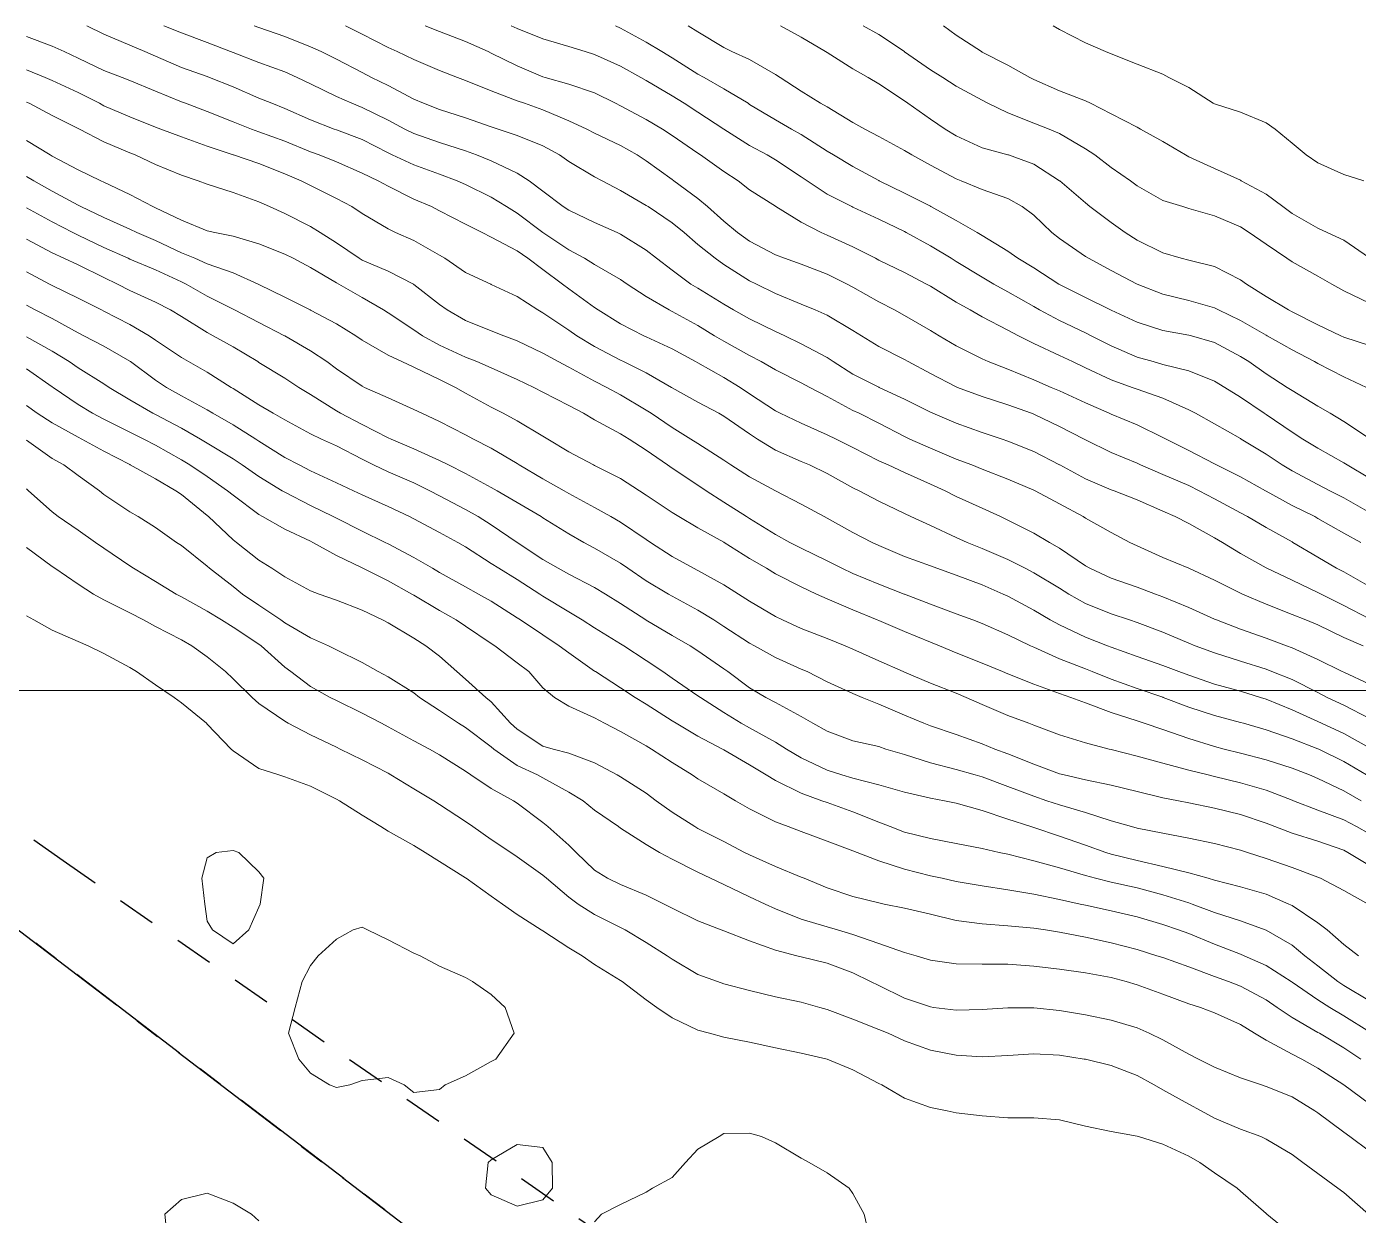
# Model space of a CAD drawing. Header units: centimetres. Extents: x 0 to 642158, y -847 to 649707.
# Drawn here: x 616968.25 to 616994.03, y 620177.22 to 620200.23 of the extents above; entities that cross this region are included whole.
import ezdxf

# ---------------------------------------------------------------- set-up
doc = ezdxf.new("R2010")
doc.units = ezdxf.units.CM
doc.header["$MEASUREMENT"] = 0
doc.linetypes.add('CENTERX2', pattern=[4, 2.5, -0.5, 0.5, -0.5])
doc.linetypes.add('JIS_02_0.7', pattern=[1.35, 0.75, -0.6])
for name, color, linetype, lineweight in [('MEV_grille', 254, 'Continuous', 9), ('WAL_parcellaire agricole', 7, 'JIS_02_0.7', 25), ('WAL_topographie 0.5', 253, 'Continuous', 20)]:
    doc.layers.add(name, color=color, linetype=linetype, lineweight=lineweight)
doc.layers.add('SPW_parcellaire cadastral', color=7, linetype='CENTERX2', lineweight=25, true_color=0xff0542)

# ---------------------------------------------------------------- blocks, each defined once
blk = doc.blocks.new('*U114')
at = {"layer": 'MEV_grille', "transparency": 33554687}
blk.add_lwpolyline([(-1338.461, 0), (1338.461, 0)], dxfattribs=at)
blk = doc.blocks.new('*U115')
at = {"layer": 'MEV_grille', "color": 0, "linetype": 'ByBlock', "lineweight": -2, "transparency": 16777216}
blk.add_blockref('*U114', (0, -2200), dxfattribs=at)

msp = doc.modelspace()

# ---------------------------------------------------------------- linework, layer by layer
at = {"layer": 'SPW_parcellaire cadastral'}
for points in [[(617146.257, 620375.609), (617171.917, 620342.183), (617234.747, 620260.301), (617106.707, 620158.882), (617115.103, 620149.589), (617064.759, 620106.478), (617053.863, 620117.239), (616968.009, 620182.814), (616937.386, 620218.037), (616956.282, 620268.99), (616938.408, 620293.768), (616934.252, 620317.224), (616964.517, 620340.941), (617015.701, 620270.757), (617035.118, 620286.317), (617053.068, 620300.715), (617070.714, 620314.879), (617111.129, 620347.351), (617146.257, 620375.609)], [(617064.759, 620106.478), (617136.737, 620039.849), (617121.465, 620033.179), (617084.443, 620011.372), (616963.37, 620180.072), (616968.009, 620182.814), (617053.863, 620117.239), (617064.759, 620106.478)]]:
    msp.add_lwpolyline(points, dxfattribs=at)
at = {"layer": 'WAL_parcellaire agricole'}
msp.add_lwpolyline([(616814.972, 620053.628), (616740.957, 620187.285), (616763.872, 620197.621), (616785.453, 620210.873), (616845.948, 620253.88), (616873.445, 620272.883), (616895.443, 620289.885), (616917.191, 620305.471), (616928.44, 620312.222), (616940.443, 620291.39), (616945.861, 620276.474), (616947.695, 620267.475), (616936.951, 620221.391), (616939.069, 620211.428), (616952.954, 620195.393), (616968.962, 620184.092), (616986.584, 620171.864), (617004.365, 620160.596), (617008.458, 620154.4)], dxfattribs=at)
at = {"layer": 'WAL_topographie 0.5'}
for points in [[(616994.127, 620188.25), (616993.75, 620188.41), (616993.25, 620188.652), (616993.015, 620188.75), (616992.75, 620188.858), (616992.25, 620189.054), (616991.788, 620189.25), (616991.75, 620189.268), (616991.25, 620189.519), (616990.752, 620189.75), (616990.75, 620189.751), (616990.25, 620189.959), (616989.75, 620190.182), (616989.611, 620190.25), (616989.25, 620190.441), (616988.75, 620190.723), (616988.707, 620190.75), (616988.25, 620190.997), (616987.776, 620191.25), (616987.75, 620191.263), (616987.25, 620191.476), (616986.75, 620191.671), (616986.55, 620191.75), (616986.25, 620191.865), (616985.75, 620192.074), (616985.352, 620192.25), (616985.25, 620192.298), (616984.75, 620192.558), (616984.371, 620192.75), (616984.25, 620192.807), (616983.75, 620193.073), (616983.416, 620193.25), (616983.25, 620193.342), (616982.75, 620193.593), (616982.475, 620193.75), (616982.25, 620193.867), (616981.75, 620194.143), (616981.573, 620194.25), (616981.25, 620194.446), (616980.75, 620194.721), (616980.693, 620194.75), (616980.25, 620195.008), (616979.877, 620195.25), (616979.75, 620195.338), (616979.25, 620195.632), (616979.054, 620195.75), (616978.75, 620195.914), (616978.25, 620196.25), (616978.25, 620196.25), (616977.75, 620196.625), (616977.547, 620196.75), (616977.25, 620196.934), (616976.75, 620197.18), (616976.592, 620197.25), (616976.25, 620197.379), (616975.75, 620197.559), (616975.333, 620197.75), (616975.25, 620197.789), (616974.75, 620198.047), (616974.25, 620198.235), (616974.21, 620198.25), (616973.75, 620198.431), (616973.25, 620198.652), (616972.998, 620198.75), (616972.75, 620198.852), (616972.25, 620199.067), (616971.793, 620199.25), (616971.75, 620199.266), (616971.25, 620199.444), (616970.75, 620199.661), (616970.544, 620199.75), (616970.25, 620199.877), (616969.75, 620200.09), (616969.42, 620200.25)], [(616994.25, 620188.773), (616993.75, 620189.029), (616993.312, 620189.25), (616993.25, 620189.283), (616992.75, 620189.519), (616992.264, 620189.75), (616992.25, 620189.758), (616991.75, 620190.038), (616991.401, 620190.25), (616991.25, 620190.342), (616990.75, 620190.618), (616990.487, 620190.75), (616990.25, 620190.854), (616989.75, 620191.075), (616989.31, 620191.25), (616989.25, 620191.271), (616988.75, 620191.483), (616988.257, 620191.75), (616988.25, 620191.754), (616987.75, 620192.012), (616987.25, 620192.213), (616987.14, 620192.25), (616986.75, 620192.376), (616986.25, 620192.559), (616985.796, 620192.75), (616985.75, 620192.77), (616985.25, 620193.022), (616984.756, 620193.25), (616984.75, 620193.253), (616984.25, 620193.51), (616983.867, 620193.75), (616983.75, 620193.828), (616983.25, 620194.096), (616982.93, 620194.25), (616982.75, 620194.335), (616982.25, 620194.58), (616981.939, 620194.75), (616981.75, 620194.859), (616981.25, 620195.169), (616981.115, 620195.25), (616980.75, 620195.518), (616980.449, 620195.75), (616980.25, 620195.908), (616979.75, 620196.218), (616979.683, 620196.25), (616979.25, 620196.446), (616978.75, 620196.679), (616978.642, 620196.75), (616978.25, 620197.047), (616977.984, 620197.25), (616977.75, 620197.399), (616977.25, 620197.634), (616976.966, 620197.75), (616976.75, 620197.831), (616976.25, 620197.994), (616975.75, 620198.165), (616975.578, 620198.25), (616975.25, 620198.425), (616974.75, 620198.672), (616974.548, 620198.75), (616974.25, 620198.88), (616973.75, 620199.127), (616973.489, 620199.25), (616973.25, 620199.358), (616972.75, 620199.541), (616972.25, 620199.731), (616972.2, 620199.75), (616971.75, 620199.927), (616971.25, 620200.116), (616970.909, 620200.25)], [(616994.25, 620189.398), (616993.75, 620189.679), (616993.612, 620189.75), (616993.25, 620189.964), (616992.768, 620190.25), (616992.75, 620190.26), (616992.25, 620190.536), (616991.891, 620190.75), (616991.75, 620190.826), (616991.25, 620191.097), (616990.954, 620191.25), (616990.75, 620191.349), (616990.25, 620191.567), (616989.818, 620191.75), (616989.75, 620191.782), (616989.25, 620191.994), (616988.75, 620192.237), (616988.728, 620192.25), (616988.25, 620192.497), (616987.75, 620192.732), (616987.704, 620192.75), (616987.25, 620192.915), (616986.75, 620193.075), (616986.276, 620193.25), (616986.25, 620193.26), (616985.75, 620193.517), (616985.317, 620193.75), (616985.25, 620193.789), (616984.75, 620194.044), (616984.415, 620194.25), (616984.25, 620194.352), (616983.75, 620194.647), (616983.517, 620194.75), (616983.25, 620194.861), (616982.75, 620195.067), (616982.383, 620195.25), (616982.25, 620195.317), (616981.75, 620195.632), (616981.582, 620195.75), (616981.25, 620196.02), (616980.982, 620196.25), (616980.75, 620196.437), (616980.285, 620196.75), (616980.25, 620196.773), (616979.75, 620197.063), (616979.393, 620197.25), (616979.25, 620197.328), (616978.75, 620197.626), (616978.573, 620197.75), (616978.25, 620197.926), (616977.75, 620198.128), (616977.382, 620198.25), (616977.25, 620198.293), (616976.75, 620198.47), (616976.25, 620198.631), (616975.938, 620198.75), (616975.75, 620198.832), (616975.25, 620199.094), (616974.932, 620199.25), (616974.75, 620199.348), (616974.25, 620199.605), (616973.953, 620199.75), (616973.75, 620199.843), (616973.25, 620200.046), (616972.75, 620200.216), (616972.656, 620200.25)], [(616994.08, 620190.25), (616993.75, 620190.431), (616993.25, 620190.716), (616993.189, 620190.75), (616992.75, 620190.965), (616992.25, 620191.243), (616992.237, 620191.25), (616991.75, 620191.519), (616991.291, 620191.75), (616991.25, 620191.772), (616990.75, 620192.03), (616990.311, 620192.25), (616990.25, 620192.284), (616989.75, 620192.524), (616989.25, 620192.73), (616989.207, 620192.75), (616988.75, 620192.95), (616988.25, 620193.182), (616988.09, 620193.25), (616987.75, 620193.398), (616987.25, 620193.602), (616986.866, 620193.75), (616986.75, 620193.802), (616986.25, 620194.054), (616985.921, 620194.25), (616985.75, 620194.355), (616985.25, 620194.644), (616985.055, 620194.75), (616984.75, 620194.907), (616984.25, 620195.19), (616984.137, 620195.25), (616983.75, 620195.444), (616983.25, 620195.634), (616982.925, 620195.75), (616982.75, 620195.82), (616982.25, 620196.082), (616982.014, 620196.25), (616981.75, 620196.468), (616981.435, 620196.75), (616981.25, 620196.905), (616980.784, 620197.25), (616980.75, 620197.275), (616980.25, 620197.638), (616980.074, 620197.75), (616979.75, 620197.934), (616979.25, 620198.173), (616979.102, 620198.25), (616978.75, 620198.413), (616978.25, 620198.621), (616977.891, 620198.75), (616977.75, 620198.801), (616977.25, 620198.992), (616976.75, 620199.191), (616976.593, 620199.25), (616976.25, 620199.388), (616975.75, 620199.596), (616975.427, 620199.75), (616975.25, 620199.828), (616974.75, 620200.086), (616974.426, 620200.25)], [(616994.25, 620190.829), (616993.75, 620191.115), (616993.483, 620191.25), (616993.25, 620191.371), (616992.75, 620191.633), (616992.556, 620191.75), (616992.25, 620191.956), (616991.767, 620192.25), (616991.75, 620192.261), (616991.25, 620192.544), (616990.881, 620192.75), (616990.75, 620192.82), (616990.25, 620193.041), (616989.75, 620193.214), (616989.654, 620193.25), (616989.25, 620193.396), (616988.75, 620193.632), (616988.501, 620193.75), (616988.25, 620193.869), (616987.75, 620194.103), (616987.454, 620194.25), (616987.25, 620194.356), (616986.75, 620194.615), (616986.517, 620194.75), (616986.25, 620194.902), (616985.75, 620195.208), (616985.673, 620195.25), (616985.25, 620195.475), (616984.75, 620195.717), (616984.687, 620195.75), (616984.25, 620195.97), (616983.75, 620196.199), (616983.636, 620196.25), (616983.25, 620196.452), (616982.759, 620196.75), (616982.75, 620196.756), (616982.25, 620197.077), (616982.026, 620197.25), (616981.75, 620197.429), (616981.301, 620197.75), (616981.25, 620197.784), (616980.75, 620198.126), (616980.566, 620198.25), (616980.25, 620198.439), (616979.75, 620198.704), (616979.654, 620198.75), (616979.25, 620198.951), (616978.75, 620199.118), (616978.29, 620199.25), (616978.25, 620199.262), (616977.75, 620199.474), (616977.25, 620199.72), (616977.187, 620199.75), (616976.75, 620199.944), (616976.25, 620200.143), (616975.97, 620200.25)], [(616994.25, 620191.495), (616993.818, 620191.75), (616993.75, 620191.793), (616993.25, 620192.077), (616992.962, 620192.25), (616992.75, 620192.384), (616992.25, 620192.725), (616992.211, 620192.75), (616991.75, 620193.061), (616991.448, 620193.25), (616991.25, 620193.371), (616990.75, 620193.574), (616990.25, 620193.697), (616990.06, 620193.75), (616989.75, 620193.838), (616989.25, 620194.053), (616988.864, 620194.25), (616988.75, 620194.308), (616988.25, 620194.547), (616987.864, 620194.75), (616987.75, 620194.814), (616987.25, 620195.098), (616986.978, 620195.25), (616986.75, 620195.383), (616986.25, 620195.691), (616986.153, 620195.75), (616985.75, 620195.994), (616985.283, 620196.25), (616985.25, 620196.268), (616984.75, 620196.51), (616984.25, 620196.741), (616984.231, 620196.75), (616983.75, 620196.992), (616983.363, 620197.25), (616983.25, 620197.327), (616982.75, 620197.655), (616982.591, 620197.75), (616982.25, 620197.935), (616981.752, 620198.25), (616981.75, 620198.251), (616981.25, 620198.579), (616980.98, 620198.75), (616980.75, 620198.892), (616980.25, 620199.19), (616980.146, 620199.25), (616979.75, 620199.471), (616979.25, 620199.697), (616979.068, 620199.75), (616978.75, 620199.847), (616978.25, 620199.998), (616977.75, 620200.197), (616977.631, 620200.25)], [(616994.25, 620192.259), (616993.75, 620192.594), (616993.486, 620192.75), (616993.25, 620192.888), (616992.75, 620193.189), (616992.657, 620193.25), (616992.25, 620193.513), (616991.911, 620193.75), (616991.75, 620193.851), (616991.25, 620194.119), (616990.807, 620194.25), (616990.75, 620194.265), (616990.25, 620194.355), (616989.75, 620194.515), (616989.25, 620194.743), (616989.235, 620194.75), (616988.75, 620194.989), (616988.25, 620195.24), (616988.233, 620195.25), (616987.75, 620195.564), (616987.444, 620195.75), (616987.25, 620195.888), (616986.75, 620196.191), (616986.653, 620196.25), (616986.25, 620196.483), (616985.761, 620196.75), (616985.75, 620196.756), (616985.25, 620197.012), (616984.758, 620197.25), (616984.75, 620197.254), (616984.25, 620197.525), (616983.873, 620197.75), (616983.75, 620197.825), (616983.25, 620198.145), (616983.063, 620198.25), (616982.75, 620198.429), (616982.25, 620198.73), (616982.219, 620198.75), (616981.75, 620199.031), (616981.369, 620199.25), (616981.25, 620199.316), (616980.75, 620199.63), (616980.551, 620199.75), (616980.25, 620199.933), (616979.75, 620200.207), (616979.653, 620200.25)], [(616994.193, 620193.25), (616993.75, 620193.454), (616993.25, 620193.713), (616993.185, 620193.75), (616992.75, 620193.975), (616992.268, 620194.25), (616992.25, 620194.26), (616991.75, 620194.548), (616991.326, 620194.75), (616991.25, 620194.79), (616990.75, 620194.93), (616990.25, 620195.053), (616989.755, 620195.25), (616989.75, 620195.252), (616989.25, 620195.514), (616988.809, 620195.75), (616988.75, 620195.786), (616988.25, 620196.132), (616988.102, 620196.25), (616987.75, 620196.585), (616987.523, 620196.75), (616987.25, 620196.908), (616986.75, 620197.084), (616986.346, 620197.25), (616986.25, 620197.287), (616985.75, 620197.554), (616985.388, 620197.75), (616985.25, 620197.834), (616984.75, 620198.108), (616984.478, 620198.25), (616984.25, 620198.381), (616983.75, 620198.679), (616983.625, 620198.75), (616983.25, 620198.988), (616982.842, 620199.25), (616982.75, 620199.31), (616982.25, 620199.597), (616981.907, 620199.75), (616981.75, 620199.828), (616981.25, 620200.134), (616981.062, 620200.25)], [(616994.25, 620194.062), (616993.75, 620194.225), (616993.694, 620194.25), (616993.25, 620194.465), (616992.75, 620194.716), (616992.683, 620194.75), (616992.25, 620195.011), (616991.868, 620195.25), (616991.75, 620195.335), (616991.25, 620195.593), (616990.75, 620195.712), (616990.607, 620195.75), (616990.25, 620195.856), (616989.75, 620196.103), (616989.518, 620196.25), (616989.25, 620196.44), (616988.838, 620196.75), (616988.75, 620196.821), (616988.253, 620197.25), (616988.25, 620197.252), (616987.75, 620197.575), (616987.262, 620197.75), (616987.25, 620197.754), (616986.75, 620197.891), (616986.25, 620198.118), (616986.035, 620198.25), (616985.75, 620198.442), (616985.312, 620198.75), (616985.25, 620198.795), (616984.75, 620199.124), (616984.548, 620199.25), (616984.25, 620199.42), (616983.75, 620199.731), (616983.72, 620199.75), (616983.25, 620200.032), (616982.847, 620200.25)], [(616994.25, 620194.882), (616993.75, 620195.121), (616993.519, 620195.25), (616993.25, 620195.401), (616992.75, 620195.682), (616992.647, 620195.75), (616992.25, 620196.021), (616991.922, 620196.25), (616991.75, 620196.358), (616991.25, 620196.57), (616990.75, 620196.717), (616990.633, 620196.75), (616990.25, 620196.871), (616989.75, 620197.154), (616989.621, 620197.25), (616989.25, 620197.51), (616988.932, 620197.75), (616988.75, 620197.871), (616988.25, 620198.165), (616988.048, 620198.25), (616987.75, 620198.366), (616987.25, 620198.565), (616986.859, 620198.75), (616986.75, 620198.808), (616986.25, 620199.083), (616985.991, 620199.25), (616985.75, 620199.399), (616985.25, 620199.748), (616985.246, 620199.75), (616984.75, 620200.081), (616984.451, 620200.25)], [(616994.25, 620195.761), (616993.75, 620196.103), (616993.427, 620196.25), (616993.25, 620196.332), (616992.75, 620196.62), (616992.574, 620196.75), (616992.25, 620196.99), (616991.767, 620197.25), (616991.75, 620197.261), (616991.25, 620197.488), (616990.75, 620197.714), (616990.686, 620197.75), (616990.25, 620198.01), (616989.819, 620198.25), (616989.75, 620198.287), (616989.25, 620198.545), (616988.851, 620198.75), (616988.75, 620198.8), (616988.25, 620198.994), (616987.75, 620199.209), (616987.674, 620199.25), (616987.25, 620199.491), (616986.75, 620199.743), (616986.737, 620199.75), (616986.25, 620200.069), (616986.004, 620200.25)], [(616994.137, 620197.25), (616993.75, 620197.372), (616993.25, 620197.601), (616993.024, 620197.75), (616992.75, 620197.981), (616992.425, 620198.25), (616992.25, 620198.375), (616991.75, 620198.578), (616991.25, 620198.739), (616991.226, 620198.75), (616990.75, 620199.058), (616990.365, 620199.25), (616990.25, 620199.313), (616989.75, 620199.509), (616989.25, 620199.709), (616989.137, 620199.75), (616988.75, 620199.922), (616988.25, 620200.181), (616988.126, 620200.25)], [(616994.25, 620187.507), (616993.75, 620187.737), (616993.723, 620187.75), (616993.25, 620187.987), (616992.75, 620188.212), (616992.643, 620188.25), (616992.25, 620188.396), (616991.75, 620188.571), (616991.286, 620188.75), (616991.25, 620188.766), (616990.75, 620188.992), (616990.25, 620189.198), (616990.11, 620189.25), (616989.75, 620189.387), (616989.25, 620189.561), (616988.835, 620189.75), (616988.75, 620189.798), (616988.25, 620190.138), (616988.053, 620190.25), (616987.75, 620190.429), (616987.25, 620190.682), (616987.105, 620190.75), (616986.75, 620190.914), (616986.25, 620191.142), (616986.034, 620191.25), (616985.75, 620191.377), (616985.25, 620191.605), (616984.929, 620191.75), (616984.75, 620191.831), (616984.25, 620192.087), (616983.925, 620192.25), (616983.75, 620192.336), (616983.25, 620192.557), (616982.843, 620192.75), (616982.75, 620192.797), (616982.25, 620193.129), (616982.065, 620193.25), (616981.75, 620193.442), (616981.25, 620193.724), (616981.202, 620193.75), (616980.75, 620193.996), (616980.25, 620194.23), (616980.205, 620194.25), (616979.75, 620194.483), (616979.32, 620194.75), (616979.25, 620194.797), (616978.75, 620195.156), (616978.629, 620195.25), (616978.25, 620195.532), (616977.959, 620195.75), (616977.75, 620195.896), (616977.25, 620196.162), (616977.071, 620196.25), (616976.75, 620196.408), (616976.25, 620196.67), (616976.09, 620196.75), (616975.75, 620196.896), (616975.25, 620197.145), (616975.059, 620197.25), (616974.75, 620197.399), (616974.25, 620197.615), (616973.918, 620197.75), (616973.75, 620197.813), (616973.25, 620198.016), (616972.75, 620198.2), (616972.607, 620198.25), (616972.25, 620198.391), (616971.75, 620198.593), (616971.33, 620198.75), (616971.25, 620198.779), (616970.75, 620198.983), (616970.25, 620199.191), (616970.104, 620199.25), (616969.75, 620199.387), (616969.25, 620199.625), (616968.979, 620199.75), (616968.75, 620199.858), (616968.25, 620200.042)], [(616994.25, 620186.84), (616993.75, 620187.098), (616993.433, 620187.25), (616993.25, 620187.348), (616992.75, 620187.597), (616992.362, 620187.75), (616992.25, 620187.794), (616991.75, 620187.953), (616991.25, 620188.112), (616990.872, 620188.25), (616990.75, 620188.3), (616990.25, 620188.51), (616989.75, 620188.701), (616989.606, 620188.75), (616989.25, 620188.87), (616988.75, 620189.067), (616988.428, 620189.25), (616988.25, 620189.362), (616987.75, 620189.664), (616987.582, 620189.75), (616987.25, 620189.917), (616986.75, 620190.13), (616986.461, 620190.25), (616986.25, 620190.348), (616985.75, 620190.576), (616985.374, 620190.75), (616985.25, 620190.81), (616984.75, 620191.046), (616984.372, 620191.25), (616984.25, 620191.31), (616983.75, 620191.582), (616983.407, 620191.75), (616983.25, 620191.819), (616982.75, 620192.037), (616982.405, 620192.25), (616982.25, 620192.352), (616981.75, 620192.697), (616981.656, 620192.75), (616981.25, 620192.964), (616980.75, 620193.244), (616980.741, 620193.25), (616980.25, 620193.532), (616979.81, 620193.75), (616979.75, 620193.778), (616979.25, 620194.041), (616978.903, 620194.25), (616978.75, 620194.357), (616978.25, 620194.695), (616978.149, 620194.75), (616977.75, 620195.012), (616977.25, 620195.246), (616977.242, 620195.25), (616976.75, 620195.478), (616976.351, 620195.75), (616976.25, 620195.812), (616975.75, 620196.095), (616975.394, 620196.25), (616975.25, 620196.318), (616974.75, 620196.615), (616974.547, 620196.75), (616974.25, 620196.907), (616973.75, 620197.16), (616973.571, 620197.25), (616973.25, 620197.387), (616972.75, 620197.584), (616972.26, 620197.75), (616972.25, 620197.753), (616971.75, 620197.922), (616971.25, 620198.101), (616970.852, 620198.25), (616970.75, 620198.289), (616970.25, 620198.487), (616969.75, 620198.703), (616969.662, 620198.75), (616969.25, 620198.959), (616968.75, 620199.191), (616968.614, 620199.25), (616968.25, 620199.4)], [(616994.25, 620186.276), (616993.75, 620186.552), (616993.319, 620186.75), (616993.25, 620186.784), (616992.75, 620187.011), (616992.25, 620187.215), (616992.139, 620187.25), (616991.75, 620187.37), (616991.25, 620187.506), (616990.75, 620187.678), (616990.558, 620187.75), (616990.25, 620187.868), (616989.75, 620188.044), (616989.25, 620188.221), (616989.175, 620188.25), (616988.75, 620188.417), (616988.25, 620188.652), (616988.065, 620188.75), (616987.75, 620188.936), (616987.25, 620189.208), (616987.158, 620189.25), (616986.75, 620189.427), (616986.25, 620189.615), (616985.875, 620189.75), (616985.75, 620189.796), (616985.25, 620189.979), (616984.75, 620190.189), (616984.62, 620190.25), (616984.25, 620190.445), (616983.75, 620190.72), (616983.692, 620190.75), (616983.25, 620190.988), (616982.752, 620191.25), (616982.75, 620191.251), (616982.25, 620191.517), (616981.887, 620191.75), (616981.75, 620191.843), (616981.25, 620192.162), (616981.112, 620192.25), (616980.75, 620192.472), (616980.347, 620192.75), (616980.25, 620192.813), (616979.75, 620193.107), (616979.487, 620193.25), (616979.25, 620193.371), (616978.75, 620193.643), (616978.545, 620193.75), (616978.25, 620193.913), (616977.75, 620194.154), (616977.49, 620194.25), (616977.25, 620194.345), (616976.75, 620194.545), (616976.396, 620194.75), (616976.25, 620194.855), (616975.75, 620195.245), (616975.742, 620195.25), (616975.25, 620195.499), (616974.75, 620195.716), (616974.692, 620195.75), (616974.25, 620196.049), (616973.937, 620196.25), (616973.75, 620196.368), (616973.25, 620196.62), (616972.958, 620196.75), (616972.75, 620196.845), (616972.25, 620197.025), (616971.75, 620197.183), (616971.578, 620197.25), (616971.25, 620197.357), (616970.75, 620197.565), (616970.354, 620197.75), (616970.25, 620197.791), (616969.75, 620198.005), (616969.277, 620198.25), (616969.25, 620198.263), (616968.75, 620198.517), (616968.305, 620198.75), (616968.25, 620198.774)], [(616994.193, 620185.75), (616993.75, 620186.012), (616993.267, 620186.25), (616993.25, 620186.258), (616992.75, 620186.449), (616992.25, 620186.621), (616991.808, 620186.75), (616991.75, 620186.767), (616991.25, 620186.897), (616990.75, 620187.062), (616990.256, 620187.25), (616990.25, 620187.252), (616989.75, 620187.426), (616989.25, 620187.605), (616988.881, 620187.75), (616988.75, 620187.801), (616988.25, 620187.996), (616987.75, 620188.221), (616987.688, 620188.25), (616987.25, 620188.464), (616986.75, 620188.683), (616986.57, 620188.75), (616986.25, 620188.868), (616985.75, 620189.056), (616985.25, 620189.247), (616985.243, 620189.25), (616984.75, 620189.444), (616984.25, 620189.651), (616984.035, 620189.75), (616983.75, 620189.892), (616983.25, 620190.139), (616983.031, 620190.25), (616982.75, 620190.405), (616982.25, 620190.712), (616982.191, 620190.75), (616981.75, 620191.032), (616981.41, 620191.25), (616981.25, 620191.358), (616980.75, 620191.687), (616980.659, 620191.75), (616980.25, 620192.034), (616979.919, 620192.25), (616979.75, 620192.355), (616979.25, 620192.623), (616979.034, 620192.75), (616978.75, 620192.902), (616978.25, 620193.161), (616978.071, 620193.25), (616977.75, 620193.402), (616977.25, 620193.628), (616976.971, 620193.75), (616976.75, 620193.837), (616976.25, 620194.07), (616975.915, 620194.25), (616975.75, 620194.363), (616975.25, 620194.694), (616975.164, 620194.75), (616974.75, 620194.99), (616974.296, 620195.25), (616974.25, 620195.276), (616973.75, 620195.574), (616973.413, 620195.75), (616973.25, 620195.832), (616972.75, 620196.032), (616972.25, 620196.18), (616971.895, 620196.25), (616971.75, 620196.284), (616971.25, 620196.488), (616970.75, 620196.725), (616970.695, 620196.75), (616970.25, 620196.988), (616969.75, 620197.222), (616969.688, 620197.25), (616969.25, 620197.464), (616968.75, 620197.729), (616968.712, 620197.75), (616968.25, 620198.027)], [(616994.089, 620185.25), (616993.75, 620185.443), (616993.25, 620185.681), (616993.086, 620185.75), (616992.75, 620185.881), (616992.25, 620186.042), (616991.75, 620186.171), (616991.434, 620186.25), (616991.25, 620186.298), (616990.75, 620186.452), (616990.25, 620186.627), (616989.888, 620186.75), (616989.75, 620186.797), (616989.25, 620186.961), (616988.75, 620187.143), (616988.466, 620187.25), (616988.25, 620187.325), (616987.75, 620187.507), (616987.25, 620187.706), (616987.148, 620187.75), (616986.75, 620187.913), (616986.25, 620188.116), (616985.925, 620188.25), (616985.75, 620188.319), (616985.25, 620188.525), (616984.75, 620188.736), (616984.718, 620188.75), (616984.25, 620188.943), (616983.75, 620189.157), (616983.546, 620189.25), (616983.25, 620189.389), (616982.75, 620189.645), (616982.577, 620189.75), (616982.25, 620189.94), (616981.759, 620190.25), (616981.75, 620190.256), (616981.25, 620190.535), (616980.878, 620190.75), (616980.75, 620190.827), (616980.25, 620191.164), (616980.116, 620191.25), (616979.75, 620191.488), (616979.25, 620191.739), (616979.226, 620191.75), (616978.75, 620192.003), (616978.347, 620192.25), (616978.25, 620192.309), (616977.75, 620192.603), (616977.482, 620192.75), (616977.25, 620192.868), (616976.75, 620193.138), (616976.557, 620193.25), (616976.25, 620193.403), (616975.75, 620193.643), (616975.517, 620193.75), (616975.25, 620193.878), (616974.75, 620194.167), (616974.626, 620194.25), (616974.25, 620194.481), (616973.75, 620194.748), (616973.746, 620194.75), (616973.25, 620195), (616972.75, 620195.243), (616972.736, 620195.25), (616972.25, 620195.468), (616971.75, 620195.644), (616971.509, 620195.75), (616971.25, 620195.857), (616970.75, 620196.095), (616970.385, 620196.25), (616970.25, 620196.314), (616969.75, 620196.541), (616969.304, 620196.75), (616969.25, 620196.778), (616968.75, 620197.051), (616968.391, 620197.25), (616968.25, 620197.334)], [(616994.25, 620184.61), (616994, 620184.75), (616993.75, 620184.883), (616993.25, 620185.069), (616992.781, 620185.25), (616992.75, 620185.263), (616992.25, 620185.458), (616991.75, 620185.6), (616991.25, 620185.721), (616991.128, 620185.75), (616990.75, 620185.843), (616990.25, 620185.976), (616989.75, 620186.113), (616989.25, 620186.24), (616989.207, 620186.25), (616988.75, 620186.368), (616988.25, 620186.525), (616987.75, 620186.714), (616987.652, 620186.75), (616987.25, 620186.899), (616986.75, 620187.113), (616986.439, 620187.25), (616986.25, 620187.333), (616985.75, 620187.529), (616985.25, 620187.736), (616985.22, 620187.75), (616984.75, 620187.958), (616984.25, 620188.187), (616984.1, 620188.25), (616983.75, 620188.39), (616983.25, 620188.587), (616982.884, 620188.75), (616982.75, 620188.815), (616982.25, 620189.112), (616982.034, 620189.25), (616981.75, 620189.429), (616981.25, 620189.704), (616981.163, 620189.75), (616980.75, 620189.977), (616980.329, 620190.25), (616980.25, 620190.304), (616979.75, 620190.64), (616979.561, 620190.75), (616979.25, 620190.928), (616978.75, 620191.196), (616978.657, 620191.25), (616978.25, 620191.478), (616977.791, 620191.75), (616977.75, 620191.776), (616977.25, 620192.075), (616976.908, 620192.25), (616976.75, 620192.335), (616976.25, 620192.591), (616975.902, 620192.75), (616975.75, 620192.824), (616975.25, 620193.047), (616974.797, 620193.25), (616974.75, 620193.272), (616974.25, 620193.61), (616974.064, 620193.75), (616973.75, 620193.96), (616973.25, 620194.247), (616973.245, 620194.25), (616972.75, 620194.508), (616972.278, 620194.75), (616972.25, 620194.764), (616971.75, 620195.014), (616971.343, 620195.25), (616971.25, 620195.295), (616970.75, 620195.527), (616970.25, 620195.736), (616970.22, 620195.75), (616969.75, 620195.962), (616969.25, 620196.2), (616969.15, 620196.25), (616968.75, 620196.456), (616968.25, 620196.726)], [(616994.25, 620183.995), (616993.83, 620184.25), (616993.75, 620184.294), (616993.25, 620184.466), (616992.75, 620184.62), (616992.415, 620184.75), (616992.25, 620184.817), (616991.75, 620184.986), (616991.25, 620185.108), (616990.75, 620185.211), (616990.551, 620185.25), (616990.25, 620185.309), (616989.75, 620185.426), (616989.25, 620185.549), (616988.75, 620185.658), (616988.339, 620185.75), (616988.25, 620185.772), (616987.75, 620185.96), (616987.25, 620186.159), (616986.995, 620186.25), (616986.75, 620186.35), (616986.25, 620186.535), (616985.75, 620186.699), (616985.623, 620186.75), (616985.25, 620186.908), (616984.75, 620187.12), (616984.43, 620187.25), (616984.25, 620187.329), (616983.75, 620187.552), (616983.363, 620187.75), (616983.25, 620187.8), (616982.75, 620188.026), (616982.346, 620188.25), (616982.25, 620188.301), (616981.75, 620188.625), (616981.555, 620188.75), (616981.25, 620188.938), (616980.75, 620189.208), (616980.677, 620189.25), (616980.25, 620189.508), (616979.893, 620189.75), (616979.75, 620189.847), (616979.25, 620190.14), (616979.039, 620190.25), (616978.75, 620190.414), (616978.25, 620190.726), (616978.213, 620190.75), (616977.75, 620191.025), (616977.362, 620191.25), (616977.25, 620191.315), (616976.75, 620191.585), (616976.419, 620191.75), (616976.25, 620191.834), (616975.75, 620192.062), (616975.311, 620192.25), (616975.25, 620192.278), (616974.75, 620192.536), (616974.331, 620192.75), (616974.25, 620192.796), (616973.75, 620193.113), (616973.524, 620193.25), (616973.25, 620193.43), (616972.75, 620193.736), (616972.729, 620193.75), (616972.25, 620194.034), (616971.868, 620194.25), (616971.75, 620194.311), (616971.25, 620194.621), (616971.041, 620194.75), (616970.75, 620194.904), (616970.25, 620195.129), (616970.016, 620195.25), (616969.75, 620195.377), (616969.25, 620195.621), (616968.975, 620195.75), (616968.75, 620195.854), (616968.25, 620196.119)], [(616994.223, 620183.25), (616993.75, 620183.51), (616993.302, 620183.75), (616993.25, 620183.772), (616992.75, 620183.961), (616992.25, 620184.135), (616991.891, 620184.25), (616991.75, 620184.296), (616991.25, 620184.421), (616990.75, 620184.524), (616990.25, 620184.621), (616989.75, 620184.721), (616989.642, 620184.75), (616989.25, 620184.861), (616988.75, 620185.02), (616988.25, 620185.168), (616988.006, 620185.25), (616987.75, 620185.336), (616987.25, 620185.527), (616986.75, 620185.71), (616986.614, 620185.75), (616986.25, 620185.858), (616985.75, 620185.981), (616985.25, 620186.143), (616984.89, 620186.25), (616984.75, 620186.297), (616984.25, 620186.411), (616983.75, 620186.597), (616983.472, 620186.75), (616983.25, 620186.88), (616982.75, 620187.152), (616982.565, 620187.25), (616982.25, 620187.434), (616981.828, 620187.75), (616981.75, 620187.805), (616981.25, 620188.153), (616981.098, 620188.25), (616980.75, 620188.451), (616980.25, 620188.743), (616980.238, 620188.75), (616979.75, 620189.067), (616979.462, 620189.25), (616979.25, 620189.381), (616978.75, 620189.639), (616978.547, 620189.75), (616978.25, 620189.922), (616977.751, 620190.25), (616977.75, 620190.251), (616977.25, 620190.591), (616976.995, 620190.75), (616976.75, 620190.89), (616976.25, 620191.155), (616976.062, 620191.25), (616975.75, 620191.401), (616975.25, 620191.617), (616974.971, 620191.75), (616974.75, 620191.86), (616974.25, 620192.117), (616973.963, 620192.25), (616973.75, 620192.351), (616973.25, 620192.621), (616973.029, 620192.75), (616972.75, 620192.915), (616972.25, 620193.227), (616972.212, 620193.25), (616971.75, 620193.546), (616971.391, 620193.75), (616971.25, 620193.832), (616970.75, 620194.166), (616970.624, 620194.25), (616970.25, 620194.468), (616969.75, 620194.726), (616969.703, 620194.75), (616969.25, 620194.979), (616968.75, 620195.222), (616968.699, 620195.25), (616968.25, 620195.491)], [(616994.036, 620182.25), (616993.75, 620182.466), (616993.432, 620182.75), (616993.25, 620182.889), (616992.75, 620183.222), (616992.691, 620183.25), (616992.25, 620183.439), (616991.75, 620183.581), (616991.25, 620183.716), (616991.124, 620183.75), (616990.75, 620183.852), (616990.25, 620183.979), (616989.75, 620184.094), (616989.25, 620184.217), (616989.145, 620184.25), (616988.75, 620184.391), (616988.25, 620184.563), (616987.75, 620184.731), (616987.691, 620184.75), (616987.25, 620184.896), (616986.75, 620185.06), (616986.25, 620185.203), (616986.021, 620185.25), (616985.75, 620185.299), (616985.25, 620185.414), (616984.75, 620185.561), (616984.25, 620185.686), (616984.038, 620185.75), (616983.75, 620185.843), (616983.25, 620186.079), (616982.962, 620186.25), (616982.75, 620186.382), (616982.25, 620186.661), (616982.086, 620186.75), (616981.75, 620186.958), (616981.297, 620187.25), (616981.25, 620187.284), (616980.75, 620187.625), (616980.573, 620187.75), (616980.25, 620187.966), (616979.815, 620188.25), (616979.75, 620188.29), (616979.25, 620188.594), (616979.007, 620188.75), (616978.75, 620188.905), (616978.25, 620189.211), (616978.191, 620189.25), (616977.75, 620189.532), (616977.394, 620189.75), (616977.25, 620189.845), (616976.75, 620190.162), (616976.601, 620190.25), (616976.25, 620190.444), (616975.75, 620190.707), (616975.666, 620190.75), (616975.25, 620190.948), (616974.75, 620191.174), (616974.583, 620191.25), (616974.25, 620191.405), (616973.75, 620191.636), (616973.528, 620191.75), (616973.25, 620191.897), (616972.75, 620192.21), (616972.689, 620192.25), (616972.25, 620192.526), (616971.857, 620192.75), (616971.75, 620192.815), (616971.25, 620193.089), (616970.963, 620193.25), (616970.75, 620193.389), (616970.265, 620193.75), (616970.25, 620193.761), (616969.75, 620194.046), (616969.365, 620194.25), (616969.25, 620194.309), (616968.75, 620194.582), (616968.421, 620194.75), (616968.25, 620194.842)], [(616994.25, 620181.378), (616993.75, 620181.676), (616993.636, 620181.75), (616993.25, 620182.055), (616992.997, 620182.25), (616992.75, 620182.453), (616992.25, 620182.742), (616992.23, 620182.75), (616991.75, 620182.924), (616991.25, 620183.089), (616990.817, 620183.25), (616990.75, 620183.273), (616990.25, 620183.43), (616989.75, 620183.563), (616989.25, 620183.675), (616988.945, 620183.75), (616988.75, 620183.801), (616988.25, 620183.95), (616987.75, 620184.088), (616987.25, 620184.216), (616987.081, 620184.25), (616986.75, 620184.323), (616986.25, 620184.421), (616985.75, 620184.517), (616985.25, 620184.644), (616984.972, 620184.75), (616984.75, 620184.835), (616984.25, 620185.034), (616983.75, 620185.213), (616983.651, 620185.25), (616983.25, 620185.394), (616982.75, 620185.641), (616982.571, 620185.75), (616982.25, 620185.946), (616981.75, 620186.234), (616981.722, 620186.25), (616981.25, 620186.499), (616980.829, 620186.75), (616980.75, 620186.8), (616980.25, 620187.119), (616980.032, 620187.25), (616979.75, 620187.435), (616979.265, 620187.75), (616979.25, 620187.76), (616978.75, 620188.11), (616978.565, 620188.25), (616978.25, 620188.46), (616977.815, 620188.75), (616977.75, 620188.792), (616977.25, 620189.112), (616977.003, 620189.25), (616976.75, 620189.388), (616976.25, 620189.669), (616976.11, 620189.75), (616975.75, 620189.959), (616975.25, 620190.223), (616975.195, 620190.25), (616974.75, 620190.469), (616974.25, 620190.718), (616974.189, 620190.75), (616973.75, 620190.968), (616973.25, 620191.221), (616973.202, 620191.25), (616972.75, 620191.526), (616972.428, 620191.75), (616972.25, 620191.867), (616971.75, 620192.172), (616971.62, 620192.25), (616971.25, 620192.459), (616970.75, 620192.724), (616970.698, 620192.75), (616970.25, 620193.012), (616969.853, 620193.25), (616969.75, 620193.317), (616969.25, 620193.629), (616969.08, 620193.75), (616968.75, 620193.954), (616968.25, 620194.229)], [(616994.25, 620180.774), (616993.75, 620181.088), (616993.48, 620181.25), (616993.25, 620181.395), (616992.75, 620181.738), (616992.732, 620181.75), (616992.25, 620182.061), (616991.822, 620182.25), (616991.75, 620182.281), (616991.25, 620182.473), (616990.75, 620182.678), (616990.555, 620182.75), (616990.25, 620182.856), (616989.75, 620183.003), (616989.25, 620183.122), (616988.75, 620183.226), (616988.647, 620183.25), (616988.25, 620183.341), (616987.75, 620183.442), (616987.25, 620183.527), (616986.75, 620183.605), (616986.25, 620183.687), (616985.976, 620183.75), (616985.75, 620183.799), (616985.25, 620183.928), (616984.75, 620184.09), (616984.33, 620184.25), (616984.25, 620184.281), (616983.75, 620184.467), (616983.25, 620184.653), (616982.997, 620184.75), (616982.75, 620184.844), (616982.25, 620185.096), (616981.976, 620185.25), (616981.75, 620185.382), (616981.25, 620185.675), (616981.14, 620185.75), (616980.75, 620185.99), (616980.353, 620186.25), (616980.25, 620186.311), (616979.75, 620186.589), (616979.444, 620186.75), (616979.25, 620186.856), (616978.75, 620187.083), (616978.473, 620187.25), (616978.25, 620187.433), (616977.976, 620187.75), (616977.75, 620187.92), (616977.319, 620188.25), (616977.25, 620188.295), (616976.75, 620188.63), (616976.572, 620188.75), (616976.25, 620188.93), (616975.75, 620189.227), (616975.711, 620189.25), (616975.25, 620189.506), (616974.763, 620189.75), (616974.75, 620189.756), (616974.25, 620190), (616973.796, 620190.25), (616973.75, 620190.273), (616973.25, 620190.506), (616972.82, 620190.75), (616972.75, 620190.789), (616972.25, 620191.162), (616972.146, 620191.25), (616971.75, 620191.527), (616971.413, 620191.75), (616971.25, 620191.849), (616970.75, 620192.135), (616970.524, 620192.25), (616970.25, 620192.383), (616969.75, 620192.634), (616969.528, 620192.75), (616969.25, 620192.918), (616968.771, 620193.25), (616968.75, 620193.265), (616968.25, 620193.608)], [(616994.085, 620180.25), (616993.75, 620180.467), (616993.28, 620180.75), (616993.25, 620180.767), (616992.75, 620181.052), (616992.464, 620181.25), (616992.25, 620181.395), (616991.75, 620181.66), (616991.52, 620181.75), (616991.25, 620181.851), (616990.75, 620182.035), (616990.25, 620182.213), (616990.136, 620182.25), (616989.75, 620182.369), (616989.25, 620182.502), (616988.75, 620182.609), (616988.25, 620182.709), (616987.977, 620182.75), (616987.75, 620182.782), (616987.25, 620182.827), (616986.75, 620182.866), (616986.25, 620182.935), (616985.75, 620183.052), (616985.25, 620183.168), (616984.852, 620183.25), (616984.75, 620183.272), (616984.25, 620183.397), (616983.75, 620183.562), (616983.303, 620183.75), (616983.25, 620183.773), (616982.75, 620183.98), (616982.25, 620184.201), (616982.152, 620184.25), (616981.75, 620184.462), (616981.25, 620184.714), (616981.187, 620184.75), (616980.75, 620185.027), (616980.443, 620185.25), (616980.25, 620185.394), (616979.75, 620185.712), (616979.684, 620185.75), (616979.25, 620185.982), (616978.75, 620186.172), (616978.447, 620186.25), (616978.25, 620186.307), (616977.75, 620186.636), (616977.622, 620186.75), (616977.25, 620187.164), (616977.143, 620187.25), (616976.75, 620187.604), (616976.585, 620187.75), (616976.25, 620188.046), (616975.985, 620188.25), (616975.75, 620188.398), (616975.25, 620188.692), (616975.142, 620188.75), (616974.75, 620188.939), (616974.25, 620189.133), (616973.916, 620189.25), (616973.75, 620189.314), (616973.25, 620189.584), (616973.004, 620189.75), (616972.75, 620189.906), (616972.315, 620190.25), (616972.25, 620190.3), (616971.775, 620190.75), (616971.75, 620190.771), (616971.25, 620191.175), (616971.144, 620191.25), (616970.75, 620191.479), (616970.261, 620191.75), (616970.25, 620191.756), (616969.75, 620192.014), (616969.326, 620192.25), (616969.25, 620192.289), (616968.75, 620192.567), (616968.461, 620192.75), (616968.25, 620192.898)], [(616994.25, 620179.383), (616993.75, 620179.75), (616993.75, 620179.75), (616993.25, 620180.071), (616992.937, 620180.25), (616992.75, 620180.348), (616992.25, 620180.613), (616992.026, 620180.75), (616991.75, 620180.922), (616991.25, 620181.147), (616990.981, 620181.25), (616990.75, 620181.321), (616990.25, 620181.503), (616989.75, 620181.686), (616989.538, 620181.75), (616989.25, 620181.827), (616988.75, 620181.917), (616988.25, 620181.989), (616987.75, 620182.048), (616987.25, 620182.085), (616986.75, 620182.088), (616986.25, 620182.092), (616985.75, 620182.166), (616985.476, 620182.25), (616985.25, 620182.312), (616984.75, 620182.487), (616984.25, 620182.661), (616983.949, 620182.75), (616983.75, 620182.809), (616983.25, 620182.957), (616982.75, 620183.157), (616982.55, 620183.25), (616982.25, 620183.391), (616981.75, 620183.629), (616981.493, 620183.75), (616981.25, 620183.866), (616980.75, 620184.117), (616980.504, 620184.25), (616980.25, 620184.402), (616979.75, 620184.721), (616979.712, 620184.75), (616979.25, 620185.068), (616979.026, 620185.25), (616978.75, 620185.419), (616978.25, 620185.691), (616978.144, 620185.75), (616977.75, 620185.933), (616977.296, 620186.25), (616977.25, 620186.291), (616976.75, 620186.666), (616976.614, 620186.75), (616976.25, 620186.998), (616975.86, 620187.25), (616975.75, 620187.338), (616975.25, 620187.648), (616975.06, 620187.75), (616974.75, 620187.924), (616974.25, 620188.173), (616974.1, 620188.25), (616973.75, 620188.403), (616973.25, 620188.696), (616973.174, 620188.75), (616972.75, 620189.037), (616972.434, 620189.25), (616972.25, 620189.395), (616971.796, 620189.75), (616971.75, 620189.792), (616971.25, 620190.192), (616971.158, 620190.25), (616970.75, 620190.54), (616970.414, 620190.75), (616970.25, 620190.841), (616969.75, 620191.179), (616969.662, 620191.25), (616969.25, 620191.545), (616968.976, 620191.75), (616968.75, 620191.877), (616968.25, 620192.231)], [(616994.25, 620178.468), (616993.867, 620178.75), (616993.75, 620178.835), (616993.25, 620179.211), (616993.193, 620179.25), (616992.75, 620179.52), (616992.25, 620179.722), (616992.158, 620179.75), (616991.75, 620179.886), (616991.25, 620180.096), (616990.942, 620180.25), (616990.75, 620180.347), (616990.25, 620180.622), (616989.985, 620180.75), (616989.75, 620180.852), (616989.25, 620181.002), (616988.75, 620181.104), (616988.25, 620181.189), (616987.75, 620181.239), (616987.25, 620181.242), (616986.75, 620181.211), (616986.25, 620181.196), (616985.81, 620181.25), (616985.75, 620181.258), (616985.25, 620181.429), (616984.75, 620181.671), (616984.593, 620181.75), (616984.25, 620181.919), (616983.75, 620182.106), (616983.25, 620182.228), (616983.166, 620182.25), (616982.75, 620182.356), (616982.25, 620182.54), (616981.75, 620182.731), (616981.701, 620182.75), (616981.25, 620182.925), (616980.75, 620183.169), (616980.596, 620183.25), (616980.25, 620183.421), (616979.75, 620183.629), (616979.502, 620183.75), (616979.25, 620183.909), (616978.895, 620184.25), (616978.75, 620184.391), (616978.347, 620184.75), (616978.25, 620184.832), (616977.75, 620185.204), (616977.68, 620185.25), (616977.25, 620185.487), (616976.853, 620185.75), (616976.75, 620185.82), (616976.25, 620186.14), (616976.055, 620186.25), (616975.75, 620186.412), (616975.25, 620186.684), (616975.123, 620186.75), (616974.75, 620186.948), (616974.25, 620187.188), (616974.128, 620187.25), (616973.75, 620187.459), (616973.366, 620187.75), (616973.25, 620187.836), (616972.796, 620188.25), (616972.75, 620188.283), (616972.25, 620188.613), (616972.029, 620188.75), (616971.75, 620188.92), (616971.25, 620189.195), (616971.148, 620189.25), (616970.75, 620189.495), (616970.325, 620189.75), (616970.25, 620189.798), (616969.75, 620190.139), (616969.588, 620190.25), (616969.25, 620190.486), (616968.868, 620190.75), (616968.75, 620190.844), (616968.294, 620191.25), (616968.25, 620191.289)], [(616994.233, 620177.25), (616993.75, 620177.665), (616993.634, 620177.75), (616993.25, 620178.032), (616992.958, 620178.25), (616992.75, 620178.4), (616992.25, 620178.701), (616992.147, 620178.75), (616991.75, 620178.893), (616991.25, 620179.108), (616990.989, 620179.25), (616990.75, 620179.377), (616990.25, 620179.657), (616990.083, 620179.75), (616989.75, 620179.932), (616989.25, 620180.124), (616988.75, 620180.246), (616988.728, 620180.25), (616988.25, 620180.324), (616987.75, 620180.353), (616987.25, 620180.316), (616986.75, 620180.294), (616986.25, 620180.328), (616985.75, 620180.423), (616985.25, 620180.602), (616984.93, 620180.75), (616984.75, 620180.824), (616984.25, 620181.025), (616983.75, 620181.211), (616983.607, 620181.25), (616983.25, 620181.349), (616982.75, 620181.456), (616982.25, 620181.58), (616981.75, 620181.707), (616981.631, 620181.75), (616981.25, 620181.89), (616980.75, 620182.182), (616980.653, 620182.25), (616980.25, 620182.506), (616979.843, 620182.75), (616979.75, 620182.798), (616979.25, 620183.046), (616978.929, 620183.25), (616978.75, 620183.382), (616978.317, 620183.75), (616978.25, 620183.812), (616977.75, 620184.167), (616977.625, 620184.25), (616977.25, 620184.5), (616976.894, 620184.75), (616976.75, 620184.848), (616976.25, 620185.18), (616976.137, 620185.25), (616975.75, 620185.481), (616975.306, 620185.75), (616975.25, 620185.781), (616974.75, 620186.043), (616974.327, 620186.25), (616974.25, 620186.287), (616973.75, 620186.526), (616973.318, 620186.75), (616973.25, 620186.789), (616972.75, 620187.135), (616972.619, 620187.25), (616972.25, 620187.61), (616972.104, 620187.75), (616971.75, 620188.034), (616971.452, 620188.25), (616971.25, 620188.363), (616970.75, 620188.624), (616970.518, 620188.75), (616970.25, 620188.89), (616969.75, 620189.142), (616969.551, 620189.25), (616969.25, 620189.442), (616968.799, 620189.75), (616968.75, 620189.782), (616968.25, 620190.149)], [(616992.75, 620176.848), (616992.26, 620177.25), (616992.25, 620177.258), (616991.75, 620177.694), (616991.688, 620177.75), (616991.25, 620178.051), (616990.966, 620178.25), (616990.75, 620178.371), (616990.25, 620178.6), (616989.777, 620178.75), (616989.75, 620178.759), (616989.25, 620178.846), (616988.75, 620178.951), (616988.25, 620179.076), (616987.75, 620179.114), (616987.25, 620179.115), (616986.75, 620179.152), (616986.25, 620179.209), (616986.075, 620179.25), (616985.75, 620179.315), (616985.25, 620179.496), (616984.809, 620179.75), (616984.75, 620179.78), (616984.25, 620180.039), (616983.75, 620180.25), (616983.75, 620180.25), (616983.25, 620180.366), (616982.75, 620180.468), (616982.25, 620180.577), (616981.75, 620180.674), (616981.473, 620180.75), (616981.25, 620180.809), (616980.75, 620181.047), (616980.457, 620181.25), (616980.25, 620181.395), (616979.783, 620181.75), (616979.75, 620181.771), (616979.25, 620182.083), (616979.007, 620182.25), (616978.75, 620182.403), (616978.25, 620182.729), (616978.218, 620182.75), (616977.75, 620183.047), (616977.468, 620183.25), (616977.25, 620183.403), (616976.761, 620183.75), (616976.75, 620183.757), (616976.25, 620184.077), (616975.972, 620184.25), (616975.75, 620184.381), (616975.25, 620184.664), (616975.111, 620184.75), (616974.75, 620184.97), (616974.313, 620185.25), (616974.25, 620185.283), (616973.75, 620185.532), (616973.25, 620185.713), (616973.134, 620185.75), (616972.75, 620185.874), (616972.25, 620186.215), (616972.213, 620186.25), (616971.75, 620186.733), (616971.734, 620186.75), (616971.25, 620187.148), (616971.108, 620187.25), (616970.75, 620187.494), (616970.383, 620187.75), (616970.25, 620187.832), (616969.75, 620188.1), (616969.444, 620188.25), (616969.25, 620188.331), (616968.75, 620188.554), (616968.397, 620188.75), (616968.25, 620188.83)], [(616972.25, 620182.483), (616972.553, 620182.75), (616972.75, 620183.191), (616972.773, 620183.25), (616972.844, 620183.75), (616972.75, 620183.877), (616972.364, 620184.25), (616972.25, 620184.29), (616971.925, 620184.25), (616971.75, 620184.144), (616971.649, 620183.75), (616971.702, 620183.25), (616971.75, 620182.917), (616971.854, 620182.75), (616972.25, 620182.483)], [(616976.25, 620179.658), (616976.355, 620179.75), (616976.75, 620179.927), (616977.25, 620180.204), (616977.338, 620180.25), (616977.69, 620180.75), (616977.518, 620181.25), (616977.25, 620181.5), (616976.887, 620181.75), (616976.75, 620181.832), (616976.25, 620182.046), (616975.872, 620182.25), (616975.75, 620182.302), (616975.25, 620182.556), (616974.856, 620182.75), (616974.75, 620182.8), (616974.575, 620182.75), (616974.25, 620182.574), (616973.897, 620182.25), (616973.75, 620182.058), (616973.587, 620181.75), (616973.452, 620181.25), (616973.326, 620180.75), (616973.524, 620180.25), (616973.75, 620179.98), (616974.118, 620179.75), (616974.25, 620179.697), (616974.513, 620179.75), (616974.75, 620179.838), (616975.25, 620179.892), (616975.565, 620179.75), (616975.75, 620179.603), (616976.25, 620179.658)], [(616984.586, 620176.75), (616984.468, 620177.25), (616984.25, 620177.65), (616984.18, 620177.75), (616983.75, 620178.048), (616983.403, 620178.25), (616983.25, 620178.331), (616982.75, 620178.63), (616982.477, 620178.75), (616982.25, 620178.813), (616981.75, 620178.808), (616981.662, 620178.75), (616981.25, 620178.507), (616981.006, 620178.25), (616980.75, 620177.958), (616980.371, 620177.75), (616980.25, 620177.676), (616979.75, 620177.432), (616979.385, 620177.25), (616979.25, 620177.102)], [(616978.25, 620177.527), (616978.434, 620177.75), (616978.428, 620178.25), (616978.25, 620178.536), (616977.75, 620178.599), (616977.25, 620178.301), (616977.192, 620178.25), (616977.136, 620177.75), (616977.25, 620177.623), (616977.75, 620177.405), (616978.25, 620177.527)], [(616972.75, 620177.118), (616972.607, 620177.25), (616972.25, 620177.462), (616971.75, 620177.653), (616971.25, 620177.531), (616970.928, 620177.25), (616970.984, 620176.75)]]:
    msp.add_lwpolyline(points, dxfattribs=at)

# ---------------------------------------------------------------- block references
at = {"layer": 'MEV_grille', "transparency": 33554687}
msp.add_blockref('*U115', (616669.481, 622387.381), dxfattribs=at)

doc.saveas('drawing.dxf')
